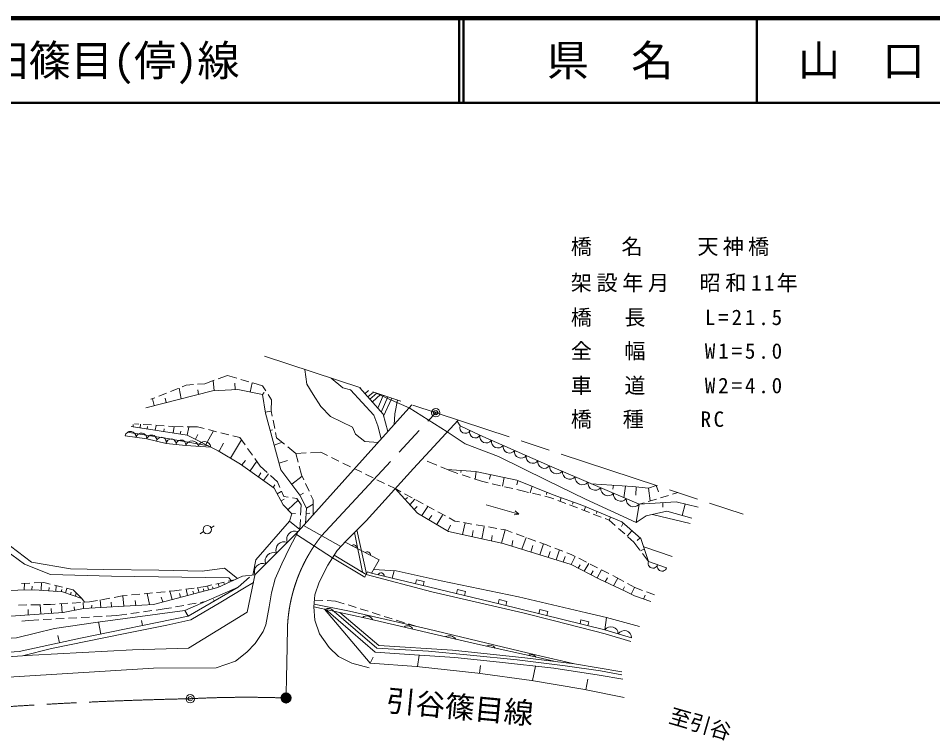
# Model space of a CAD drawing. Units: millimetres, scale not verified. Extents: x 40000 to 680000, y 20000 to 380000.
# Drawn here: x 245512 to 353847, y 295824 to 380000 of the extents above; entities that cross this region are included whole.
import ezdxf
from ezdxf.enums import TextEntityAlignment as Align

# ---------------------------------------------------------------- set-up
doc = ezdxf.new("R2010")
doc.units = ezdxf.units.MM
doc.header["$LTSCALE"] = 1000
doc.header["$PDMODE"] = 32
doc.header["$PDSIZE"] = 500
doc.linetypes.add('CHAIN', pattern=[18.5, 12, -1.5, 3.5, -1.5])
for name, color, linetype, lineweight in [('M-BGD', 7, 'Continuous', 13), ('M-BMK', 2, 'CHAIN', 13), ('M-BMK-SRVR', 3, 'Continuous', 13), ('M-STR-HTXT', 7, 'Continuous', 13), ('M-STR-STR1', 1, 'Continuous', 13), ('M-TTL', 2, 'Continuous', 140), ('M-TTL-BAND', 7, 'Continuous', 25), ('M-TTL-LINE', 7, 'Continuous', 50)]:
    doc.layers.add(name, color=color, linetype=linetype, lineweight=lineweight)
for name, color, linetype in [('M-BGD-HTXT', 7, 'Continuous'), ('M-OTRS', 6, 'Continuous'), ('M-TTL-TXT', 7, 'Continuous')]:
    doc.layers.add(name, color=color, linetype=linetype)
doc.styles.add('ＭＳ ゴシック', font='')
doc.styles.get('ＭＳ ゴシック').set_extended_font_data('MS Gothic')

msp = doc.modelspace()

# ---------------------------------------------------------------- linework, layer by layer
at = {"layer": 'M-BGD'}
for p, q in [((268715, 337113), (267619, 336707)), ((268714, 335859), (268581, 337063)), ((270280, 337693), (269184, 337287)), ((271395, 337362), (270280, 337693)), ((272833, 336934), (271874, 337219)), ((264467, 336148), (263538, 335778)), ((264820, 334918), (264556, 336184)), ((265397, 336519), (264931, 336333)), ((266259, 336592), (265397, 336519)), ((267619, 336707), (266757, 336634)), ((266854, 335430), (266776, 335981)), ((271215, 336005), (271175, 336773)), ((272996, 335718), (273229, 336816)), ((274427, 336460), (273312, 336792)), ((274827, 335845), (274427, 336460)), ((286604, 335528), (287003, 335895)), ((261680, 335037), (261215, 334852)), ((261621, 334112), (261395, 334923)), ((263073, 335593), (262145, 335222)), ((263015, 334463), (262914, 334984)), ((274447, 335415), (274654, 335654)), ((275500, 334811), (275100, 335426)), ((275484, 333498), (275500, 334811)), ((286922, 335163), (287590, 335701)), ((287174, 334873), (287979, 335573)), ((287468, 334535), (288442, 335420)), ((288098, 333810), (288734, 335324)), ((288518, 333327), (289297, 335138)), ((288800, 332845), (289774, 334980)), ((291827, 333838), (296316, 330989)), ((274766, 333336), (275496, 333438)), ((275609, 332868), (275484, 333498)), ((259108, 331617), (259133, 331875)), ((259291, 331965), (259811, 331925)), ((259962, 331481), (260005, 331910)), ((260310, 331887), (261307, 331810)), ((260766, 331353), (260812, 331631)), ((261723, 331201), (261829, 331770)), ((261806, 331772), (262803, 331695)), ((263301, 331657), (263821, 331617)), ((263821, 331617), (265027, 331601)), ((263858, 330862), (263981, 331615)), ((265527, 331595), (266732, 331579)), ((265535, 330596), (265709, 331537)), ((266732, 331579), (267548, 331377)), ((275900, 331396), (275706, 332377)), ((262765, 331036), (262806, 331337)), ((264696, 330729), (264762, 331060)), ((266502, 330114), (266801, 330672)), ((267750, 329491), (268629, 331110)), ((268033, 331257), (269004, 331017)), ((269489, 330897), (270460, 330657)), ((270945, 330537), (271761, 330336)), ((275346, 331172), (275645, 331246)), ((276123, 330275), (275998, 330906)), ((269303, 328706), (269815, 329639)), ((270659, 327899), (271970, 330043)), ((271761, 330336), (272392, 329451)), ((275827, 329419), (276767, 329758)), ((277064, 329519), (276123, 330275)), ((272682, 329044), (273263, 328230)), ((278396, 328450), (277454, 329206)), ((278396, 328450), (279622, 328502)), ((278676, 327410), (278396, 328450)), ((280121, 328524), (281347, 328576)), ((281347, 328576), (282160, 328179)), ((272011, 327074), (272428, 327593)), ((272979, 326377), (273761, 327533)), ((273554, 327823), (274184, 326938)), ((276413, 327285), (277398, 327610)), ((282610, 327960), (283508, 327521)), ((283958, 327302), (284856, 326864)), ((293955, 327507), (295099, 327032)), ((273963, 325670), (274243, 326148)), ((274184, 326938), (275014, 326171)), ((279085, 325888), (278805, 326928)), ((285306, 326644), (286205, 326206)), ((295561, 326840), (296705, 326364)), ((296705, 326364), (297606, 326066)), ((297992, 326414), (297957, 326178)), ((299761, 326286), (299634, 325395)), ((274560, 325240), (275157, 326038)), ((275380, 325832), (276209, 325064)), ((276209, 325064), (276494, 324422)), ((277909, 324784), (279148, 325751)), ((279344, 325327), (279085, 325888)), ((286654, 325987), (287553, 325548)), ((288002, 325329), (288901, 324890)), ((298081, 325909), (299030, 325595)), ((299505, 325438), (300406, 325139)), ((300406, 325139), (301180, 324956)), ((301439, 325922), (301326, 325402)), ((303090, 325577), (302885, 324554)), ((304702, 325219), (304575, 324724)), ((275723, 324403), (275925, 324716)), ((276697, 323964), (276982, 323322)), ((279972, 323965), (279553, 324873)), ((289350, 324671), (290163, 324274)), ((290163, 324274), (290840, 323906)), ((301667, 324841), (302640, 324612)), ((303127, 324497), (304100, 324267)), ((304586, 324152), (305360, 323969)), ((305360, 323969), (305952, 323830)), ((306387, 324549), (306167, 323779)), ((316019, 324674), (315932, 324197)), ((317433, 324575), (317248, 323196)), ((318733, 324471), (318691, 323500)), ((320170, 324329), (320379, 322815)), ((321101, 324635), (321355, 323905)), ((276188, 323666), (276650, 323919)), ((276639, 322838), (277006, 323034)), ((276982, 323322), (277500, 323249)), ((277500, 321808), (278656, 322891)), ((277995, 323179), (278513, 323106)), ((278513, 323106), (279028, 322336)), ((278877, 323482), (279285, 323750)), ((280440, 322949), (280181, 323511)), ((280431, 322437), (280440, 322949)), ((291279, 323667), (292157, 323188)), ((291342, 322987), (291611, 323219)), ((291919, 322358), (292491, 323006)), ((292596, 322949), (293474, 322471)), ((306439, 323716), (307412, 323487)), ((307899, 323373), (308491, 323234)), ((308134, 323854), (308074, 323579)), ((308491, 323234), (308968, 323051)), ((309434, 322872), (310368, 322514)), ((309831, 323203), (309706, 322767)), ((320153, 322748), (321111, 323034)), ((321590, 323178), (322548, 323464)), ((323027, 323608), (323649, 323794)), ((279028, 322336), (278963, 321128)), ((279659, 321947), (279534, 320157)), ((280431, 322437), (280447, 321174)), ((292424, 321806), (292780, 322156)), ((293312, 321082), (294031, 322167)), ((293913, 322232), (294791, 321754)), ((300936, 322347), (304810, 321258)), ((310835, 322334), (311768, 321976)), ((311235, 322682), (311165, 322426)), ((312235, 321797), (313169, 321439)), ((312694, 322126), (312556, 321674)), ((318716, 320273), (319052, 322418)), ((319052, 322418), (319674, 322604)), ((321855, 322590), (321855, 322079)), ((324513, 322435), (324184, 321086)), ((277923, 321267), (278343, 321305)), ((279616, 321336), (280035, 321377)), ((294142, 320593), (294521, 321101)), ((295231, 321514), (296109, 321036)), ((296548, 320797), (297224, 320429)), ((304810, 321258), (304261, 321153)), ((304810, 321258), (304397, 321634)), ((313636, 321260), (314569, 320901)), ((314067, 321554), (314002, 321324)), ((315036, 320722), (315513, 320539)), ((315679, 320882), (315513, 320539)), ((320659, 321216), (325105, 320126)), ((268359, 319621), (268725, 319853)), ((278937, 320629), (278872, 319421)), ((279310, 319908), (283732, 317402)), ((296386, 319268), (296726, 319943)), ((297224, 320429), (297772, 320332)), ((298133, 318841), (298443, 320215)), ((298264, 320246), (299249, 320073)), ((299742, 319987), (300727, 319814)), ((300428, 318330), (300714, 319749)), ((301219, 319727), (302204, 319554)), ((315513, 320539), (316236, 319897)), ((317181, 320174), (316981, 319800)), ((267462, 319175), (267052, 318900)), ((278654, 319178), (273556, 314051)), ((278483, 318852), (282752, 316090)), ((285354, 319085), (286291, 314361)), ((285639, 319375), (286778, 314191)), ((299279, 318586), (299417, 319306)), ((301577, 318074), (301644, 318713)), ((302697, 319468), (303244, 319372)), ((302763, 317810), (303196, 319380)), ((303244, 319372), (304020, 319087)), ((304489, 318914), (305427, 318570)), ((316609, 319565), (317357, 318901)), ((318205, 319286), (317633, 318655)), ((317730, 318568), (318453, 317926)), ((303975, 317451), (304099, 318126)), ((305152, 317086), (305676, 318478)), ((305897, 318397), (306835, 318052)), ((306235, 316750), (306464, 317516)), ((307304, 316418), (307739, 317720)), ((307305, 317880), (308080, 317595)), ((308080, 317595), (308618, 317390)), ((318453, 317926), (319168, 316976)), ((319201, 318422), (318823, 318139)), ((282951, 316399), (286728, 314095)), ((308271, 316118), (308520, 316813)), ((309086, 317212), (310020, 316856)), ((309220, 315824), (309618, 317009)), ((310487, 316679), (311026, 316474)), ((311026, 316474), (311481, 316241)), ((319691, 317122), (319236, 316885)), ((319469, 316576), (320184, 315625)), ((319613, 317357), (322975, 316243)), ((310079, 315557), (310293, 316226)), ((311013, 315268), (311506, 316229)), ((311926, 316014), (312817, 315560)), ((312541, 314482), (313102, 315414)), ((313262, 315332), (314153, 314878)), ((320184, 315625), (322327, 314903)), ((289808, 313664), (287358, 314240)), ((289808, 313664), (290046, 314545)), ((311833, 314846), (312079, 315226)), ((313346, 314068), (313635, 314514)), ((314080, 313691), (314605, 314647)), ((314598, 314650), (315489, 314196)), ((247383, 313100), (248546, 313160)), ((248234, 312234), (248274, 313146)), ((248546, 313160), (249307, 312963)), ((268929, 312966), (269903, 313192)), ((269960, 312936), (269878, 313117)), ((270390, 313305), (271129, 313477)), ((271571, 312614), (272920, 313768)), ((292573, 313002), (292687, 313481)), ((292687, 313481), (293610, 313261)), ((293610, 313261), (293495, 312781)), ((315031, 313232), (315314, 313688)), ((315934, 313968), (316390, 313736)), ((316021, 312768), (316549, 313648)), ((316390, 313736), (317247, 313263)), ((245885, 313022), (246883, 313074)), ((246214, 312266), (246245, 313041)), ((247133, 312288), (247145, 312701)), ((249138, 312164), (249167, 312568)), ((249791, 312837), (250759, 312586)), ((249947, 312101), (250019, 312778)), ((250602, 312050), (250652, 312335)), ((251114, 311911), (251278, 312452)), ((251243, 312461), (252004, 312264)), ((251685, 311717), (251771, 312014)), ((252004, 312264), (253048, 311252)), ((261904, 311963), (262899, 312060)), ((263397, 312109), (264007, 312169)), ((263760, 311143), (263468, 312116)), ((264007, 312169), (264865, 312288)), ((265360, 312357), (266351, 312494)), ((265565, 311618), (265382, 312360)), ((266309, 311813), (266181, 312135)), ((266937, 311979), (266762, 312551)), ((266846, 312563), (267704, 312681)), ((267506, 312128), (267450, 312392)), ((267704, 312681), (268442, 312853)), ((268052, 312272), (267929, 312734)), ((268603, 312417), (268529, 312626)), ((269302, 312631), (269191, 313027)), ((297439, 311830), (297554, 312309)), ((297554, 312309), (298477, 312088)), ((298477, 312088), (298362, 311608)), ((317128, 312249), (317344, 312634)), ((317685, 313021), (318542, 312548)), ((318109, 311783), (318515, 312563)), ((318542, 312548), (319484, 312202)), ((319953, 312029), (320895, 311683)), ((252290, 311510), (252367, 311912)), ((253952, 310840), (254898, 311017)), ((255293, 310183), (255213, 311076)), ((255390, 311109), (256373, 311292)), ((256864, 311384), (257811, 311561)), ((257811, 311561), (258421, 311621)), ((258030, 310346), (257895, 311569)), ((258918, 311669), (259914, 311767)), ((259420, 310429), (259367, 311016)), ((260411, 311816), (261406, 311914)), ((261039, 310526), (260783, 311853)), ((262654, 310852), (262436, 311398)), ((264737, 311400), (264619, 311863)), ((268736, 310966), (268634, 311138)), ((280598, 311072), (281599, 311025)), ((282099, 311001), (283100, 310954)), ((283100, 310954), (284101, 310639)), ((302366, 310642), (302480, 311121)), ((302480, 311121), (303403, 310900)), ((319598, 311191), (319791, 311657)), ((245518, 310459), (246518, 310483)), ((246686, 309298), (246669, 309939)), ((247018, 310495), (248017, 310520)), ((248178, 309399), (248118, 310522)), ((248517, 310532), (249341, 310552)), ((249341, 310552), (249900, 310587)), ((249437, 309485), (249420, 310071)), ((250399, 310618), (251397, 310680)), ((250714, 309571), (250650, 310634)), ((251896, 310712), (252894, 310774)), ((252170, 309846), (252148, 310251)), ((253238, 310060), (253182, 310792)), ((253393, 310805), (253952, 310840)), ((254197, 310117), (254214, 310467)), ((256575, 310259), (256519, 310833)), ((261832, 309884), (263029, 310053)), ((263029, 310053), (263645, 310166)), ((264137, 310256), (265120, 310436)), ((265612, 310526), (266596, 310707)), ((267087, 310797), (267703, 310910)), ((287812, 304891), (281931, 309947)), ((284578, 310488), (285531, 310188)), ((286008, 310038), (286962, 309737)), ((303403, 310900), (303288, 310421)), ((307197, 309453), (307312, 309932)), ((307312, 309932), (308235, 309711)), ((248450, 308747), (249448, 308802)), ((249947, 308829), (250946, 308884)), ((251445, 308911), (252444, 308966)), ((252943, 308993), (253941, 309048)), ((254441, 309075), (255439, 309130)), ((255938, 309157), (257171, 309224)), ((257171, 309224), (258367, 309394)), ((258862, 309464), (259852, 309604)), ((260347, 309674), (261337, 309814)), ((265647, 309171), (265247, 309828)), ((287997, 305372), (282948, 309729)), ((283597, 309589), (288213, 305665)), ((287439, 309587), (288393, 309287)), ((288870, 309136), (289824, 308836)), ((308235, 309711), (308120, 309231)), ((315216, 308989), (315013, 307526)), ((315216, 308989), (319119, 307931)), ((245926, 308580), (246718, 308653)), ((246718, 308653), (247950, 308720)), ((255289, 307040), (255015, 308475)), ((260213, 308053), (260096, 308665)), ((290300, 308686), (291254, 308385)), ((291731, 308235), (292732, 307920)), ((312061, 308248), (312176, 308727)), ((312176, 308727), (313098, 308506)), ((313098, 308506), (312984, 308026)), ((250409, 306005), (250203, 306858)), ((318177, 306603), (315013, 307526)), ((292813, 303197), (293010, 304544)), ((287211, 303591), (287565, 304313)), ((300136, 302399), (300254, 303300)), ((306450, 301521), (306786, 303220)), ((312735, 300448), (312972, 301703))]:
    msp.add_line(p, q, dxfattribs=at)
for points in [[(279443, 338392), (279711, 336633), (280447, 335432), (281360, 334007), (282513, 332806), (285123, 331557), (285475, 330725), (286580, 329860), (288152, 329747)], [(288519, 330156), (288117, 331702), (287652, 332966), (284867, 335961), (283970, 336201), (282583, 337355)], [(260629, 333862), (268507, 335847), (271533, 336023), (274447, 335415), (274783, 333221), (276625, 326512), (278877, 323482), (279659, 321947), (280431, 322437)], [(289304, 331030), (288735, 333078), (285996, 336228)], [(291827, 333838), (289452, 334852), (287831, 335622)], [(290447, 334758), (290110, 333125), (290035, 331843)], [(258895, 331650), (265535, 330596), (269199, 328768), (271855, 327186), (275828, 324328), (276898, 322364), (277923, 321267)], [(297499, 332272), (297871, 331707), (300193, 330602), (308455, 326983), (319052, 322418)], [(268332, 329201), (265363, 329370), (263031, 329619), (260748, 330151), (258172, 330539)], [(258394, 330971), (263192, 330223), (268057, 329338)], [(296316, 330989), (298465, 329583), (302401, 328070), (308101, 325284), (312712, 323011), (318716, 320273)], [(320184, 315625), (319287, 318347), (316997, 320333), (312386, 322254), (308896, 323551), (304589, 325264), (301370, 325937), (299673, 326305), (296322, 326523)], [(271472, 313635), (269930, 314836), (267304, 314484), (262164, 314596), (255632, 314708), (251709, 314772), (247097, 315541), (244584, 317446), (240453, 317318), (240469, 324215)], [(290163, 324274), (292823, 321371), (296490, 319207), (302959, 317766), (311013, 315268), (314375, 313539), (317417, 312114), (318522, 311585), (320443, 310881)], [(313388, 324858), (318271, 324516), (320170, 324329), (321101, 324635)], [(319052, 322418), (323456, 322688), (326066, 322063)], [(277923, 321267), (277662, 320426), (278872, 319421)], [(295094, 320031), (295136, 320115), (295789, 321107)], [(318716, 320273), (319917, 321054), (322335, 321583), (325313, 320782)], [(277662, 320426), (273655, 315828), (273286, 314025)], [(137671, 294682), (156039, 295877), (175983, 297266), (194399, 298607), (213695, 299862), (223113, 300352), (240479, 301713), (261527, 302984), (268958, 303039), (271240, 303835), (272601, 304891), (273578, 305916), (274506, 307325), (274842, 308126), (275243, 310271), (275499, 311936), (275963, 313601), (276748, 315363), (277677, 317316), (278654, 319178)], [(284224, 317930), (288262, 315850), (287358, 314240)], [(270723, 313382), (270465, 313713), (256553, 313916), (249340, 314096), (246266, 315329), (243992, 316995), (237283, 315505), (232608, 313616)], [(287358, 314240), (286896, 314420), (286576, 313799), (282752, 316090)], [(287080, 303050), (285027, 303587), (283463, 304397), (282361, 305442), (281203, 307062), (280636, 308674), (280511, 310251), (280661, 311673), (281161, 313190), (282187, 315215)], [(287609, 314688), (290268, 314532), (295618, 313326), (304793, 311440), (312847, 309549), (315216, 308989)], [(148732, 297878), (157631, 298404), (170280, 299301), (180656, 300069), (191143, 300774), (204096, 301574), (215272, 302263), (225936, 303015), (235767, 303800), (247199, 304520), (259047, 305177), (265692, 305369), (272620, 309642), (273579, 314161)], [(179046, 301465), (179621, 301324), (192420, 302454), (204194, 304236), (209782, 305661), (215866, 306989), (222223, 306765), (226658, 307294), (232870, 307902), (240043, 308847), (250836, 309580), (253238, 310060), (261520, 310554), (269149, 312560), (272060, 313907), (273556, 314051)], [(231157, 309996), (235703, 313448), (240490, 313785), (243484, 312200), (247439, 312296), (250737, 312039), (253048, 311252), (253338, 310802)], [(246025, 304446), (249461, 305325), (257966, 307077), (263113, 308107), (265951, 308729), (269511, 310801), (272308, 312515), (273366, 313157)], [(286728, 314095), (294513, 312038), (305282, 309542), (309024, 308616), (315060, 307080), (318064, 306157)], [(315013, 307526), (302645, 310575), (293114, 312873), (289808, 313664)], [(280511, 310251), (287028, 308854), (294642, 307077), (299916, 305849), (307452, 304171), (309118, 303791)], [(280548, 310598), (284737, 309738), (293960, 307641), (306945, 304550), (311412, 303526)], [(317288, 299539), (312382, 300519), (306313, 301543), (299957, 302424), (292704, 303209), (287211, 303591), (281778, 309979)], [(288213, 305665), (296971, 305136), (305505, 304208), (311412, 303526), (317009, 302581)], [(287812, 304891), (290659, 304709), (297244, 304247), (302537, 303691), (308948, 302981), (314317, 302152), (317133, 301690)], [(287997, 305372), (294129, 304995), (299045, 304529), (304611, 303992), (310319, 303286), (314485, 302665), (317028, 302204)]]:
    msp.add_lwpolyline(points, dxfattribs=at)
msp.add_lwpolyline([(185644, 300937), (215804, 302767), (233913, 304192), (245617, 304960), (252886, 306545), (265647, 309171), (271571, 312614), (265247, 309828), (254952, 308467), (249812, 307682), (245281, 306593), (235898, 306001), (225475, 304976), (215516, 303871), (205513, 302856), (200550, 302424)], close=True, dxfattribs=at)
msp.add_circle((267905, 319410), 501, dxfattribs=at)
for centre, radius, start, end in [((298470, 331470), 644, 158.49473, 330.60926), ((258808, 330389), 654, 356.13552, 166.7427), ((260096, 330195), 654, 356.13552, 166.7427), ((261322, 330032), 586, 345.52445, 168.24267), ((299631, 330918), 644, 158.49473, 330.60926), ((300950, 330457), 771, 169.14902, 323.54564), ((262463, 329766), 586, 345.52445, 168.24267), ((263616, 329570), 587, 352.58873, 175.20909), ((264782, 329446), 587, 352.58873, 175.20909), ((266096, 329168), 760, 8.91444, 164.56703), ((267580, 329083), 760, 8.91444, 164.56703), ((302327, 329854), 771, 169.14902, 323.54564), ((303704, 329251), 771, 169.14902, 323.54564), ((305081, 328647), 771, 169.14902, 323.54564), ((306458, 328044), 771, 169.14902, 323.54564), ((307835, 327441), 771, 169.14902, 323.54564), ((309317, 326902), 866, 174.59138, 318.80266), ((310831, 326249), 866, 174.59138, 318.80266), ((312345, 325597), 866, 174.59138, 318.80266), ((313859, 324945), 866, 174.59138, 318.80266), ((315373, 324293), 866, 174.59138, 318.80266), ((316887, 323641), 866, 174.59138, 318.80266), ((318401, 322989), 866, 174.59138, 318.80266), ((278287, 318269), 981, 68.00279, 202.31997), ((277012, 316987), 981, 68.00279, 202.31997), ((285249, 317319), 304, 346.78822, 138.70133), ((275738, 315706), 981, 68.00279, 202.31997), ((286845, 316383), 405, 358.42636, 127.06318), ((274463, 314424), 981, 68.00279, 202.31997), ((320709, 315413), 566, 157.96426, 344.7669), ((321780, 315052), 566, 157.96426, 344.7669), ((288495, 313928), 365, 353.62617, 159.92535), ((282242, 309347), 739, 32.7378, 123.05673), ((286779, 308355), 826, 27.89254, 127.09027), ((291649, 307341), 682, 25.17668, 128.5529), ((315729, 307040), 866, 1.62648, 145.85311), ((296567, 305901), 941, 35.71693, 118.06354), ((317312, 306579), 866, 1.62648, 145.85311), ((301367, 304923), 799, 34.75839, 120.14119), ((306286, 303978), 624, 32.44094, 122.45863)]:
    msp.add_arc(centre, radius, start, end, dxfattribs=at)
at = {"layer": 'M-BMK'}
for p, q in [((274697, 339959), (331373, 321243)), ((281454, 318693), (294964, 333266))]:
    msp.add_line(p, q, dxfattribs=at)
for centre, radius, start, end in [((296018, 307076), 18630, 141.42237, 177.52711), ((-609178, 322230), 886700, 358.52872, 359.07272), ((276210, -186112), 485600, 91.21844, 94.79859), ((272517, 171079), 128470, 87.89766, 92.95931)]:
    msp.add_arc(centre, radius, start, end, dxfattribs=at)
at = {"layer": 'M-BMK-SRVR'}
for centre in [(294964, 333266), (265884, 299378)]:
    msp.add_circle(centre, 500, dxfattribs=at)
msp.add_point((265884, 299378), dxfattribs=at)
at = {"layer": 'M-OTRS'}
for p in [(294964, 333266), (277230, 299463)]:
    msp.add_point(p, dxfattribs=at)
at = {"layer": 'M-STR-HTXT'}
msp.add_line((282752, 316090), (282187, 315215), dxfattribs=at)
at = {"layer": 'M-STR-STR1'}
msp.add_line((292149, 334196), (278654, 319178), dxfattribs=at)
msp.add_lwpolyline([(282752, 316090), (283299, 316938), (284353, 318068), (286708, 320461), (292333, 326668), (297610, 332393)], dxfattribs=at)
at = {"layer": 'M-TTL'}
msp.add_line((680000, 380000), (40000, 380000), dxfattribs=at)
at = {"layer": 'M-TTL-BAND', "lineweight": 13}
for p, q in [((276631, 299419), (277274, 300061)), ((276631, 299503), (277189, 300061)), ((276642, 299344), (277349, 300051)), ((276646, 299603), (277089, 300046)), ((276659, 299277), (277416, 300033)), ((276683, 299216), (277477, 300009)), ((276697, 299739), (276954, 299996)), ((276712, 299160), (277533, 299981)), ((276745, 299108), (277584, 299947)), ((276783, 299062), (277631, 299909)), ((276826, 299019), (277673, 299867)), ((276872, 298981), (277712, 299820)), ((276923, 298947), (277746, 299769)), ((276979, 298918), (277775, 299713)), ((277040, 298894), (277799, 299653)), ((277107, 298876), (277817, 299586)), ((277181, 298865), (277828, 299512)), ((277265, 298864), (277829, 299428)), ((277363, 298878), (277815, 299329)), ((277495, 298925), (277768, 299197))]:
    msp.add_line(p, q, dxfattribs=at)
msp.add_circle((277230, 299463), 600, dxfattribs=at)
at = {"layer": 'M-TTL-BAND'}
msp.add_point((277230, 299463), dxfattribs=at)
at = {"layer": 'M-TTL-LINE'}
for p, q in [((297750, 380000), (297750, 370000)), ((298250, 380000), (298250, 370000)), ((333000, 380000), (333000, 370000)), ((40000, 370000), (680000, 370000))]:
    msp.add_line(p, q, dxfattribs=at)

# ---------------------------------------------------------------- texts
at = {"layer": 'M-BGD-HTXT', "style": 'ＭＳ ゴシック'}
for s, height, rotation, p in [('引谷篠目線', 2566, 354.732, (297829, 298404)), ('至引谷', 1833, 343.796, (326324, 296388))]:
    msp.add_text(s, height=height, rotation=rotation, dxfattribs=at).set_placement(p, align=Align.MIDDLE_CENTER)
at = {"layer": 'M-STR-HTXT', "char_height": 1833, "attachment_point": 7, "style": 'ＭＳ ゴシック'}
for s, insert in [('\\T1.2;橋\u3000名\u3000\u3000天神橋', (310969, 351838)), ('\\T1.22;架設年月\u3000昭和11年', (310969, 347543)), ('\\T1.27;橋\u3000長\u3000\u3000L=21.5', (310969, 343444)), ('\\T1.27;全\u3000幅\u3000\u3000W1=5.0', (310969, 339464)), ('\\T1.27;車\u3000道\u3000\u3000W2=4.0', (310969, 335366)), ('\\T1.23;橋\u3000種\u3000\u3000RC', (310969, 331386))]:
    msp.add_mtext(s, dxfattribs=dict(at, insert=insert))
at = {"layer": 'M-TTL-TXT', "style": 'ＭＳ ゴシック'}
msp.add_text('一般県道迫田篠目(停)線', height=3666, dxfattribs=at).set_placement((216734, 375000), align=Align.MIDDLE_LEFT)
for s, p in [('県\u3000名', (315625, 375000)), ('山\u3000口\u3000県', (350375, 375000))]:
    msp.add_text(s, height=3666, dxfattribs=at).set_placement(p, align=Align.MIDDLE_CENTER)

doc.saveas('drawing.dxf')
